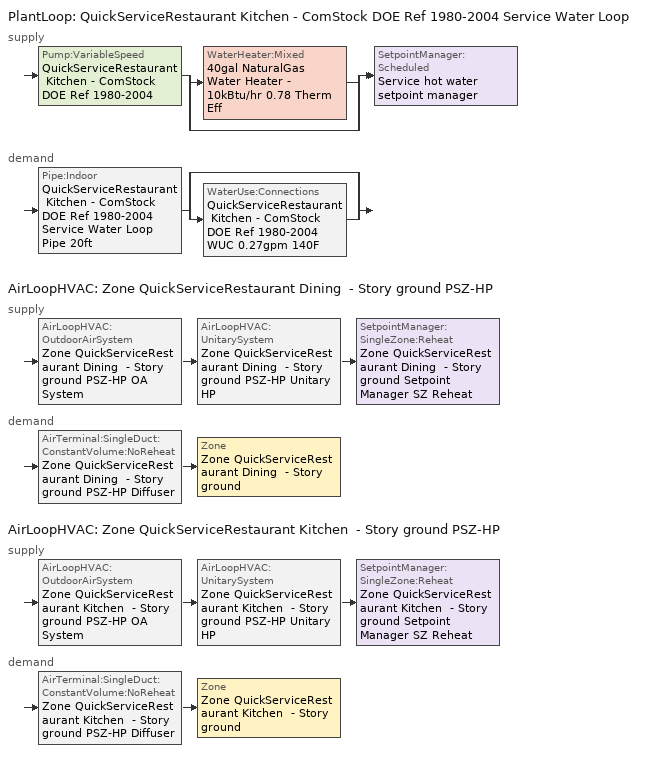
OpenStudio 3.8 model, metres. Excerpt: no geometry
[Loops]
PlantLoop 'QuickServiceRestaurant Kitchen - ComStock DOE Ref 1980-2004 Service Water Loop'
 supply: Pump:VariableSpeed 'QuickServiceRestaurant Kitchen - ComStock DOE Ref 1980-2004 Service Water Loop Water Mains Pressure Driven' > split
  | WaterHeater:Mixed '40gal NaturalGas Water Heater - 10kBtu/hr 0.78 Therm Eff'
  | bypass
  join > SetpointManager:Scheduled 'Service hot water setpoint manager'
 demand: Pipe:Indoor 'QuickServiceRestaurant Kitchen - ComStock DOE Ref 1980-2004 Service Water Loop Pipe 20ft' > split
  | bypass
  | WaterUse:Connections 'QuickServiceRestaurant Kitchen - ComStock DOE Ref 1980-2004 WUC 0.27gpm 140F'
AirLoopHVAC 'Zone QuickServiceRestaurant Dining  - Story ground PSZ-HP'
 supply: AirLoopHVAC:OutdoorAirSystem 'Zone QuickServiceRestaurant Dining  - Story ground PSZ-HP OA System' > AirLoopHVAC:UnitarySystem 'Zone QuickServiceRestaurant Dining  - Story ground PSZ-HP Unitary HP' > SetpointManager:SingleZone:Reheat 'Zone QuickServiceRestaurant Dining  - Story ground Setpoint Manager SZ Reheat'
 demand: AirTerminal:SingleDuct:ConstantVolume:NoReheat 'Zone QuickServiceRestaurant Dining  - Story ground PSZ-HP Diffuser' > Zone 'Zone QuickServiceRestaurant Dining  - Story ground'
AirLoopHVAC 'Zone QuickServiceRestaurant Kitchen  - Story ground PSZ-HP'
 supply: AirLoopHVAC:OutdoorAirSystem 'Zone QuickServiceRestaurant Kitchen  - Story ground PSZ-HP OA System' > AirLoopHVAC:UnitarySystem 'Zone QuickServiceRestaurant Kitchen  - Story ground PSZ-HP Unitary HP' > SetpointManager:SingleZone:Reheat 'Zone QuickServiceRestaurant Kitchen  - Story ground Setpoint Manager SZ Reheat'
 demand: AirTerminal:SingleDuct:ConstantVolume:NoReheat 'Zone QuickServiceRestaurant Kitchen  - Story ground PSZ-HP Diffuser' > Zone 'Zone QuickServiceRestaurant Kitchen  - Story ground'
[SizingPeriod:DesignDay] Barometric Pressure {Pa}=97633; Wind Speed {m/s}=5.4; Wind Direction {deg}=190; Rain Indicator=No; Snow Indicator=No; Day of Month=21; Day Type=SummerDesignDay; Daylight Saving Time Indicator=No; Humidity Condition Type=Wetbulb; Dry-Bulb Temperature Range Modifier Type=DefaultMultipliers; Solar Model Indicator=ASHRAETau
Name | Maximum Dry-Bulb Temperature {C} | Daily Dry-Bulb Temperature Range {deltaC} | Month | Wetbulb or DewPoint at Maximum Dry-Bulb {C} | ASHRAE Clear Sky Optical Depth for Beam Irradiance | ASHRAE Clear Sky Optical Depth for Diffuse Irradiance
Kansas City Intl October .4% Condns DB=>MCWB 1 | 29.7 | 11.1 | 10 | 20.6 | 0.326 | 2.564
Kansas City Intl September .4% Condns DB=>MCWB 1 | 34.6 | 11.3 | 9 | 23.6 | 0.358 | 2.456
[Construction]
Uninsulated copper pipe 0.75in type L: Copper pipe 0.75in type L
[Material]
Copper pipe 0.75in type L: Roughness=Smooth; Thickness {m}=0.001143; Conductivity {W/m-K}=386; Density {kg/m3}=8906.27; Specific Heat {J/kg-K}=385.1856; Thermal Absorptance=0.9; Solar Absorptance=0.7; Visible Absorptance=0.7
[Sizing:Zone] Zone Cooling Design Supply Air Temperature Input Method=SupplyAirTemperature; Zone Cooling Design Supply Air Temperature {C}=12.7778; Zone Cooling Design Supply Air Temperature Difference {deltaC}=11.11; Zone Heating Design Supply Air Temperature Input Method=SupplyAirTemperature; Zone Heating Design Supply Air Temperature {C}=50; Zone Heating Design Supply Air Temperature Difference {deltaC}=11.11; Zone Cooling Design Supply Air Humidity Ratio {kg-H2O/kg-air}=0.0085; Zone Heating Design Supply Air Humidity Ratio {kg-H2O/kg-air}=0.008; Cooling Design Air Flow Method=DesignDay; Heating Design Air Flow Method=DesignDay; Account for Dedicated Outdoor Air System=No; Dedicated Outdoor Air System Control Strategy=NeutralSupplyAir; Dedicated Outdoor Air Low Setpoint Temperature for Design {C}=autosize; Dedicated Outdoor Air High Setpoint Temperature for Design {C}=autosize; Zone Load Sizing Method=Sensible Load Only No Latent Load; Zone Latent Cooling Design Supply Air Humidity Ratio Input Method=HumidityRatioDifference; Zone Cooling Design Supply Air Humidity Ratio Difference {kgWater/kgDryAir}=0.005; Zone Latent Heating Design Supply Air Humidity Ratio Input Method=HumidityRatioDifference; Zone Humidification Design Supply Air Humidity Ratio Difference {kgWater/kgDryAir}=0.005
Zone QuickServiceRestaurant Kitchen  - Story ground; Zone QuickServiceRestaurant Dining  - Story ground
[Zone equipment]
Zone QuickServiceRestaurant Kitchen  - Story ground: Zone QuickServiceRestaurant Kitchen  - Story ground Exhaust Fan, Zone QuickServiceRestaurant Kitchen  - Story ground PSZ-HP Diffuser
Zone QuickServiceRestaurant Dining  - Story ground: Zone QuickServiceRestaurant Kitchen  - Story ground Transfer Air Source, Zone QuickServiceRestaurant Dining  - Story ground PSZ-HP Diffuser
[Fan:ZoneExhaust] Availability Schedule=QuickServiceRestaurant Kitchen Exhaust; Fan Total Efficiency=0.0660786; Pressure Rise {Pa}=124.544; System Availability Manager Coupling Mode=Decoupled
Name | Maximum Flow Rate {m3/s} | Flow Fraction Schedule | Balanced Exhaust Fraction Schedule
Zone QuickServiceRestaurant Kitchen  - Story ground Exhaust Fan | 0.165182 | QuickServiceRestaurant Kitchen Exhaust | RestaurantFastFood Kitchen Exhaust Fan Balanced Exhaust Fraction Schedule_2004
Zone QuickServiceRestaurant Kitchen  - Story ground Transfer Air Source | 0.0876307
[WaterUse:Equipment:Definition]
QuickServiceRestaurant Kitchen - ComStock DOE Ref 1980-2004 0.27gpm 140F: Peak Flow Rate {m3/s}=1.68241e-05; Target Temperature Schedule=Mixed Water At Faucet Temp - 140F; Sensible Fraction Schedule=Fraction Sensible - 0.2; Latent Fraction Schedule=Fraction Latent - 0.05
[WaterUse:Equipment]
QuickServiceRestaurant Kitchen - ComStock DOE Ref 1980-2004 Service Water Use 0.27gpm 140F: Water Use Equipment Definition=QuickServiceRestaurant Kitchen - ComStock DOE Ref 1980-2004 0.27gpm 140F; Flow Rate Fraction Schedule=QuickServiceRestaurant Bldg Swh
[WaterUse:Connections]
QuickServiceRestaurant Kitchen - ComStock DOE Ref 1980-2004 WUC 0.27gpm 140F: Drain Water Heat Exchanger Type=None; Drain Water Heat Exchanger Destination=Plant; Water Use Equipment Name 1=QuickServiceRestaurant Kitchen - ComStock DOE Ref 1980-2004 Service Water Use 0.27gpm 140F
[PlantLoop]
QuickServiceRestaurant Kitchen - ComStock DOE Ref 1980-2004 Service Water Loop: Glycol Concentration=0; Maximum Loop Temperature {C}=60; Minimum Loop Temperature {C}=10; Maximum Loop Flow Rate {m3/s}=1.68241e-05; Plant Loop Volume {m3}=0.00201889; Load Distribution Scheme=Optimal
[Sizing:Plant]
QuickServiceRestaurant Kitchen - ComStock DOE Ref 1980-2004 Service Water Loop: Loop Type=Heating; Design Loop Exit Temperature {C}=60; Loop Design Temperature Difference {deltaC}=5; Sizing Option=NonCoincident; Zone Timesteps in Averaging Window=1; Coincident Sizing Factor Mode=None
[SetpointManager:Scheduled]
Service hot water setpoint manager: Control Variable=Temperature; Schedule=Service Water Loop Temp - 140F; Setpoint Node or NodeList=QuickServiceRestaurant Kitchen - ComStock DOE Ref 1980-2004 Service Water Loop Supply Outlet Node
[Pump:VariableSpeed]
QuickServiceRestaurant Kitchen - ComStock DOE Ref 1980-2004 Service Water Loop Water Mains Pressure Driven: Rated Flow Rate {m3/s}=1.68241e-05; Rated Pump Head {Pa}=0.001; Rated Power Consumption {W}=2.15693e-08; Motor Efficiency=1; Coefficient 1 of the Part Load Performance Curve=0; Coefficient 2 of the Part Load Performance Curve=3.2485; Coefficient 3 of the Part Load Performance Curve=-4.7443; Coefficient 4 of the Part Load Performance Curve=2.5294; Pump Control Type=Intermittent; Skin Loss Radiative Fraction=0.5; Design Power Sizing Method=PowerPerFlowPerPressure; Design Electric Power per Unit Flow Rate {W/(m3/s)}=348701.1; Design Shaft Power per Unit Flow Rate per Unit Head {W-s/m3-Pa}=1.28205; Design Minimum Flow Rate Fraction=0
[WaterHeater:Mixed]
40gal NaturalGas Water Heater - 10kBtu/hr 0.78 Therm Eff: Tank Volume {m3}=0.151416; Setpoint Temperature Schedule=Service Water Loop Temp - 140F; Deadband Temperature Difference {deltaC}=2; Maximum Temperature Limit {C}=60; Heater Control Type=Cycle; Heater Maximum Capacity {W}=2954.16; Heater Fuel Type=NaturalGas; Heater Thermal Efficiency=0.78; Off Cycle Parasitic Fuel Consumption Rate {W}=0; Off Cycle Parasitic Fuel Type=NaturalGas; Off Cycle Parasitic Heat Fraction to Tank=0; On Cycle Parasitic Fuel Consumption Rate {W}=0; On Cycle Parasitic Fuel Type=NaturalGas; On Cycle Parasitic Heat Fraction to Tank=0; Ambient Temperature Indicator=Schedule; Ambient Temperature Schedule=Water Heater Ambient Temp Schedule 71.6F; Off Cycle Loss Coefficient to Ambient Temperature {W/K}=5.99799; On Cycle Loss Coefficient to Ambient Temperature {W/K}=5.99799; Use Side Effectiveness=1; Source Side Effectiveness=1; Use Side Design Flow Rate {m3/s}=autosize; Source Side Design Flow Rate {m3/s}=autosize; Indirect Water Heating Recovery Time {hr}=1.5; Source Side Flow Control Mode=IndirectHeatPrimarySetpoint
[WaterHeater:Sizing]
40gal NaturalGas Water Heater - 10kBtu/hr 0.78 Therm Eff: Design Mode=PeakDraw; Time Storage Can Meet Peak Draw {hr}=0.538503; Time for Tank Recovery {hr}=0; Nominal Tank Volume for Autosizing Plant Connections {m3}=1
[Pipe:Indoor]
QuickServiceRestaurant Kitchen - ComStock DOE Ref 1980-2004 Service Water Loop Pipe 20ft: Construction=Uninsulated copper pipe 0.75in type L; Environment Type=Schedule; Ambient Temperature Schedule=QuickServiceRestaurant Kitchen - ComStock DOE Ref 1980-2004 Service Water Loop Piping Air Temp - 70F; Ambient Air Velocity Schedule=QuickServiceRestaurant Kitchen - ComStock DOE Ref 1980-2004 Service Water Loop Piping Air Velocity - 0.67mph; Pipe Inside Diameter {m}=0.019939; Pipe Length {m}=6.1
[Refrigeration:WalkIn] Availability Schedule=Always On Discrete; Rated Total Heating Power {W}=0; Rated Circulation Fan Power {W}=0; Lighting Schedule=Always On; Defrost Control Type=TimeSchedule; Temperature Termination Defrost Fraction to Ice=0.7; Insulated Floor U-Value {W/m2-K}=0.207
Name | Rated Coil Cooling Capacity {W} | Operating Temperature {C} | Rated Cooling Source Temperature {C} | Rated Cooling Coil Fan Power {W} | Rated Total Lighting Power {W} | Defrost Type | Defrost Schedule | Defrost Drip-Down Schedule | Defrost Power {W} | Insulated Floor Surface Area {m2} | WalkIn Zone Boundary 1
Quick Service Restaurant Cooler | 2256.65 | 2 | -3.88889 | 200 | 100 | OffCycle | Quick Service Restaurant Cooler Defrost | Quick Service Restaurant Cooler Dripdown | 0 | 9.290304 | Refrigeration Walk In Zone Boundary 1
Quick Service Restaurant Freezer | 1670.51 | -23 | -28.3333 | 180 | 80 | Electric | Quick Service Restaurant Freezer Defrost | Quick Service Restaurant Freezer Dripdown | 2000 | 7.43224 | Refrigeration Walk In Zone Boundary 2
[Refrigeration:WalkIn:ZoneBoundary] Zone=Zone QuickServiceRestaurant Dining  - Story ground; Total Insulated Surface Area Facing Zone {m2}=43.4; Insulated Surface U-Value Facing Zone {W/m2-K}=0.235; Area of Stocking Doors Facing Zone {m2}=2; Height of Stocking Doors Facing Zone {m}=2; Stocking Door Opening Schedule Name Facing Zone=door_wi_sched; Stocking Door Opening Protection Type Facing Zone=None
Refrigeration Walk In Zone Boundary 1; Refrigeration Walk In Zone Boundary 2
[Refrigeration:System] Minimum Condensing Temperature {C}=21; Refrigeration System Working Fluid Type=R404a; Suction Temperature Control Type=ConstantSuctionTemperature
Name | Refrigeration Condenser
Medium Temperature | Refrigeration Condenser Air Cooled 1
Low Temperature | Refrigeration Condenser Air Cooled 2
[Refrigeration:Compressor] Rated Return Gas Temperature {C}=18.3; Rated Subcooling {deltaC}=0
Name | Refrigeration Compressor Power Curve | Refrigeration Compressor Capacity Curve
Refrigeration Compressor 1 | MT_compressor_power_smallandold | MT_compressor_capacity_smallandold
Refrigeration Compressor 2 | LT_compressor_power_smallandold | LT_compressor_capacity_smallandold
[Refrigeration:Condenser:AirCooled] Rated Subcooling Temperature Difference {deltaC}=0; Condenser Fan Speed Control Type=VariableSpeed; Minimum Fan Air Flow Ratio=0
Name | Rated Effective Total Heat Rejection Rate Curve | Rated Fan Power {W}
Refrigeration Condenser Air Cooled 1 | Condenser Heat Rejection Function of Temperature | 96.7135
Refrigeration Condenser Air Cooled 2 | Condenser Heat Rejection Function of Temperature 1 | 71.5931
[AirLoopHVAC] Design Return Air Flow Fraction of Supply Air Flow=1
Name | Availability Schedule | Design Supply Air Flow Rate {m3/s}
Zone QuickServiceRestaurant Dining  - Story ground PSZ-HP | Zone QuickServiceRestaurant Dining  - Story ground PSZ-HP Occ Sch | 0.609023
Zone QuickServiceRestaurant Kitchen  - Story ground PSZ-HP | Zone QuickServiceRestaurant Kitchen  - Story ground PSZ-HP Occ Sch | 0.850622
[Sizing:System] Type of Load to Size On=Sensible; Central Heating Maximum System Air Flow Ratio=1; Preheat Design Temperature {C}=7.22222; Preheat Design Humidity Ratio {kg-H2O/kg-Air}=0.008; Precool Design Temperature {C}=12.7778; Precool Design Humidity Ratio {kg-H2O/kg-Air}=0.008; Central Cooling Design Supply Air Temperature {C}=12.7778; Central Heating Design Supply Air Temperature {C}=50; Sizing Option=Coincident; 100% Outdoor Air in Cooling=No; 100% Outdoor Air in Heating=No; Central Cooling Design Supply Air Humidity Ratio {kg-H2O/kg-Air}=0.0085; Central Heating Design Supply Air Humidity Ratio {kg-H2O/kg-Air}=0.008; Cooling Design Air Flow Method=DesignDay; Heating Design Air Flow Method=DesignDay; System Outdoor Air Method=ZoneSum; Zone Maximum Outdoor Air Fraction=1; Cooling Supply Air Flow Rate Per Floor Area {m3/s-m2}=0.00996765; Cooling Fraction of Autosized Cooling Supply Air Flow Rate=1; Cooling Supply Air Flow Rate Per Unit Cooling Capacity {m3/s-W}=3.94755e-05; Heating Supply Air Flow Rate Per Floor Area {m3/s-m2}=0.00996765; Heating Fraction of Autosized Heating Supply Air Flow Rate=1; Heating Fraction of Autosized Cooling Supply Air Flow Rate=1; Heating Supply Air Flow Rate Per Unit Heating Capacity {m3/s-W}=3.15882e-05; Cooling Design Capacity Method=CoolingDesignCapacity; Cooling Design Capacity Per Floor Area {W/m2}=234.7; Fraction of Autosized Cooling Design Capacity=1; Heating Design Capacity Method=HeatingDesignCapacity; Heating Design Capacity Per Floor Area {W/m2}=157; Fraction of Autosized Heating Design Capacity=1; Central Cooling Capacity Control Method=OnOff; Occupant Diversity=1
Name | Design Outdoor Air Flow Rate {m3/s} | Cooling Design Capacity {W} | Heating Design Capacity {W}
Zone QuickServiceRestaurant Dining  - Story ground PSZ-HP | 0.609023 | 11572.23 | 25694.4
Zone QuickServiceRestaurant Kitchen  - Story ground PSZ-HP | 0.850622 | 11379.92 | 10076.69
[SetpointManager:SingleZone:Reheat] Minimum Supply Air Temperature {C}=12.7778; Maximum Supply Air Temperature {C}=50
Name | Control Zone | Setpoint Node or NodeList
Zone QuickServiceRestaurant Dining  - Story ground Setpoint Manager SZ Reheat | Zone QuickServiceRestaurant Dining  - Story ground | Zone QuickServiceRestaurant Dining  - Story ground PSZ-HP Supply Outlet Node
Zone QuickServiceRestaurant Kitchen  - Story ground Setpoint Manager SZ Reheat | Zone QuickServiceRestaurant Kitchen  - Story ground | Zone QuickServiceRestaurant Kitchen  - Story ground PSZ-HP Supply Outlet Node
[Coil:Heating:DX:SingleSpeed] Availability Schedule=Always On Discrete; Rated COP {W/W}=3.419064; Rated Supply Fan Power Per Volume Flow Rate 2017 {W/(m3/s)}=773.3; Rated Supply Fan Power Per Volume Flow Rate 2023 {W/(m3/s)}=934.4; Total Heating Capacity Function of Temperature Curve=DXHEAT-NECB2011-REF-CAPFT; Total Heating Capacity Function of Flow Fraction Curve=DXHEAT-NECB2011-REF-CAPFFLOW; Energy Input Ratio Function of Temperature Curve=DXHEAT-NECB2011-REF-EIRFT; Energy Input Ratio Function of Flow Fraction Curve=DXHEAT-NECB2011-REF-EIRFFLOW; Part Load Fraction Correlation Curve=DXHEAT-NECB2011-REF-PLFFPLR; Minimum Outdoor Dry-Bulb Temperature for Compressor Operation {C}=-12.2; Maximum Outdoor Dry-Bulb Temperature for Defrost Operation {C}=1.67; Crankcase Heater Capacity {W}=50; Maximum Outdoor Dry-Bulb Temperature for Crankcase Heater Operation {C}=4.4; Defrost Strategy=ReverseCycle; Defrost Control=OnDemand; Defrost Time Period Fraction=0.166667; Resistive Defrost Heater Capacity {W}=2000
Name | Rated Total Heating Capacity {W} | Rated Air Flow Rate {m3/s} | Defrost Energy Input Ratio Function of Temperature Curve
Zone QuickServiceRestaurant Dining  - Story ground HP Htg Coil 42 Clg kBtu/hr 6.6HSPF | 15123.5 | 0.609023 | Zone QuickServiceRestaurant Dining  - Story ground HP Htg Coil Defrost EIR Func of Temp Curve 1
Zone QuickServiceRestaurant Kitchen  - Story ground HP Htg Coil 51 Clg kBtu/hr 6.6HSPF | 21123 | 0.850622 | Zone QuickServiceRestaurant Kitchen  - Story ground HP Htg Coil Defrost EIR Func of Temp Curve 1
[Coil:Heating:Electric] Availability Schedule=Always On Discrete; Efficiency=1
Name | Nominal Capacity {W}
Zone QuickServiceRestaurant Dining  - Story ground PSZ-HP Electric Backup Htg Coil | 15123.5
Zone QuickServiceRestaurant Kitchen  - Story ground PSZ-HP Electric Backup Htg Coil | 21123
[Coil:Cooling:DX:SingleSpeed] Availability Schedule=Always On Discrete; Rated Sensible Heat Ratio=0.701083; Rated COP {W/W}=2.967036; Rated Evaporator Fan Power Per Volume Flow Rate 2017 {W/(m3/s)}=773.3; Rated Evaporator Fan Power Per Volume Flow Rate 2023 {W/(m3/s)}=934.4; Total Cooling Capacity Function of Temperature Curve=DOE Ref DX Clg Coil Cool-Cap-fT; Total Cooling Capacity Function of Flow Fraction Curve=DOE Ref DX Clg Coil Cool-CAP-fFlow; Energy Input Ratio Function of Temperature Curve=DOE Ref DX Clg Coil Cool-EIR-fT; Energy Input Ratio Function of Flow Fraction Curve=DOE Ref DX Clg Coil Cool-EIR-fFlow; Part Load Fraction Correlation Curve=DOE Ref DX Clg Coil Cool-PLF-fPLR; Minimum Outdoor Dry-Bulb Temperature for Compressor Operation {C}=-25; Nominal Time for Condensate Removal to Begin {s}=0; Ratio of Initial Moisture Evaporation Rate and Steady State Latent Capacity=0; Maximum Cycling Rate {cycles/hr}=0; Latent Capacity Time Constant {s}=0; Condenser Type=AirCooled; Evaporative Condenser Effectiveness=0.9; Evaporative Condenser Air Flow Rate {m3/s}=autosize; Evaporative Condenser Pump Rated Power Consumption {W}=autosize; Crankcase Heater Capacity {W}=0; Maximum Outdoor Dry-Bulb Temperature for Crankcase Heater Operation {C}=10; Basin Heater Capacity {W/K}=0; Basin Heater Setpoint Temperature {C}=2
Name | Rated Total Cooling Capacity {W} | Rated Air Flow Rate {m3/s}
Zone QuickServiceRestaurant Dining  - Story ground PSZ-HP 1spd DX HP Clg Coil 42kBtu/hr 9.7SEER | 15123.5 | 0.609023
Zone QuickServiceRestaurant Kitchen  - Story ground PSZ-HP 1spd DX HP Clg Coil 51kBtu/hr 9.7SEER | 21123 | 0.850622
[Fan:OnOff] Availability Schedule=Always On Discrete; Fan Total Efficiency=0.53625; Pressure Rise {Pa}=622.722; Motor Efficiency=0.825; Motor In Airstream Fraction=1
Name | Maximum Flow Rate {m3/s} | Fan Power Ratio Function of Speed Ratio Curve | Fan Efficiency Ratio Function of Speed Ratio Curve
Zone QuickServiceRestaurant Dining  - Story ground PSZ-HP Fan | 0.609023 | Fan On Off Power Curve | Fan On Off Efficiency Curve
Zone QuickServiceRestaurant Kitchen  - Story ground PSZ-HP Fan | 0.850622 | Fan On Off Power Curve 1 | Fan On Off Efficiency Curve 1
[AirLoopHVAC:UnitarySystem] Control Type=Load; Dehumidification Control Type=None; Availability Schedule=Always On Discrete; Fan Placement=DrawThrough; DX Heating Coil Sizing Ratio=1; Use DOAS DX Cooling Coil=No; DOAS DX Cooling Coil Leaving Minimum Air Temperature {C}=2; Latent Load Control=SensibleOnlyLoadControl; Supply Air Flow Rate Method During Cooling Operation=SupplyAirFlowRate; Supply Air Flow Rate Method During Heating Operation=SupplyAirFlowRate; Supply Air Flow Rate Method When No Cooling or Heating is Required=None; No Load Supply Air Flow Rate Control Set To Low Speed=Yes; Maximum Supply Air Temperature {C}=50; Maximum Outdoor Dry-Bulb Temperature for Supplemental Heater Operation {C}=4.44444; Ancilliary On-Cycle Electric Power {W}=0; Ancilliary Off-Cycle Electric Power {W}=0
Name | Controlling Zone or Thermostat Location | Supply Fan | Supply Air Fan Operating Mode Schedule | Heating Coil | Cooling Coil | Supplemental Heating Coil | Supply Air Flow Rate During Cooling Operation {m3/s} | Supply Air Flow Rate During Heating Operation {m3/s}
Zone QuickServiceRestaurant Dining  - Story ground PSZ-HP Unitary HP | Zone QuickServiceRestaurant Dining  - Story ground | Zone QuickServiceRestaurant Dining  - Story ground PSZ-HP Fan | Zone QuickServiceRestaurant Dining  - Story ground PSZ-HP_night_fancycle_schedule | Zone QuickServiceRestaurant Dining  - Story ground HP Htg Coil 42 Clg kBtu/hr 6.6HSPF | Zone QuickServiceRestaurant Dining  - Story ground PSZ-HP 1spd DX HP Clg Coil 42kBtu/hr 9.7SEER | Zone QuickServiceRestaurant Dining  - Story ground PSZ-HP Electric Backup Htg Coil | 0.609023 | 0.609023
Zone QuickServiceRestaurant Kitchen  - Story ground PSZ-HP Unitary HP | Zone QuickServiceRestaurant Kitchen  - Story ground | Zone QuickServiceRestaurant Kitchen  - Story ground PSZ-HP Fan | Zone QuickServiceRestaurant Kitchen  - Story ground PSZ-HP_night_fancycle_schedule | Zone QuickServiceRestaurant Kitchen  - Story ground HP Htg Coil 51 Clg kBtu/hr 6.6HSPF | Zone QuickServiceRestaurant Kitchen  - Story ground PSZ-HP 1spd DX HP Clg Coil 51kBtu/hr 9.7SEER | Zone QuickServiceRestaurant Kitchen  - Story ground PSZ-HP Electric Backup Htg Coil | 0.850622 | 0.850622
[Controller:OutdoorAir] Economizer Control Type=NoEconomizer; Economizer Control Action Type=ModulateFlow; Economizer Maximum Limit Dry-Bulb Temperature {C}=28; Economizer Maximum Limit Enthalpy {J/kg}=64000; Lockout Type=LockoutWithCompressor; Minimum Limit Type=FixedMinimum; High Humidity Control=No; Heat Recovery Bypass Control Type=BypassWhenWithinEconomizerLimits; Economizer Operation Staging=InterlockedWithMechanicalCooling
Name | Minimum Outdoor Air Flow Rate {m3/s} | Maximum Outdoor Air Flow Rate {m3/s} | Minimum Outdoor Air Schedule | Controller Mechanical Ventilation
Zone QuickServiceRestaurant Dining  - Story ground PSZ-HP OA System Controller | 0.330363 | 0.609023 | Zone QuickServiceRestaurant Dining  - Story ground PSZ-HP_night_ventcycle_schedule | Controller Mechanical Ventilation 1
Zone QuickServiceRestaurant Kitchen  - Story ground PSZ-HP OA System Controller | 0.110908 | 0.850622 | Zone QuickServiceRestaurant Kitchen  - Story ground PSZ-HP_night_ventcycle_schedule | Controller Mechanical Ventilation 2
[Controller:MechanicalVentilation] Availability Schedule=Always On Discrete
Controller Mechanical Ventilation 1; Controller Mechanical Ventilation 2
[AirLoopHVAC:OutdoorAirSystem]
Name | Controller
Zone QuickServiceRestaurant Dining  - Story ground PSZ-HP OA System | Zone QuickServiceRestaurant Dining  - Story ground PSZ-HP OA System Controller
Zone QuickServiceRestaurant Kitchen  - Story ground PSZ-HP OA System | Zone QuickServiceRestaurant Kitchen  - Story ground PSZ-HP OA System Controller
[AvailabilityManager:NightCycle] Applicability Schedule=Always On Discrete; Control Type=CycleOnAny; Thermostat Tolerance {deltaC}=1.9999; Cycling Run Time Control Type=Thermostat; Cycling Run Time {s}=1800
Availability Manager Night Cycle 1; Availability Manager Night Cycle 2
[AirTerminal:SingleDuct:ConstantVolume:NoReheat] Availability Schedule=Always On Discrete
Name | Maximum Air Flow Rate {m3/s}
Zone QuickServiceRestaurant Dining  - Story ground PSZ-HP Diffuser | 0.609023
Zone QuickServiceRestaurant Kitchen  - Story ground PSZ-HP Diffuser | 0.850622
[Schedule:Ruleset]
Name | Default Day Schedule | Summer Design Day Schedule | Winter Design Day Schedule
QuickServiceRestaurant Kitchen Exhaust | QuickServiceRestaurant Kitchen Exhaust Default | QuickServiceRestaurant Kitchen Exhaust Summer Design Day | QuickServiceRestaurant Kitchen Exhaust Winter Design Day
RestaurantFastFood Kitchen Exhaust Fan Balanced Exhaust Fraction Schedule_2004 | RestaurantFastFood Kitchen Exhaust Fan Balanced Exhaust Fraction Schedule_2004 Default | RestaurantFastFood Kitchen Exhaust Fan Balanced Exhaust Fraction Schedule_2004 Summer Design Day | RestaurantFastFood Kitchen Exhaust Fan Balanced Exhaust Fraction Schedule_2004 Winter Design Day
QuickServiceRestaurant Bldg Swh | QuickServiceRestaurant Bldg Swh Default | QuickServiceRestaurant Bldg Swh Summer Design Day | QuickServiceRestaurant Bldg Swh Winter Design Day
Fraction Sensible - 0.2 | Fraction Sensible - 0.2 Default
Fraction Latent - 0.05 | Fraction Latent - 0.05 Default
Mixed Water At Faucet Temp - 140F | Mixed Water At Faucet Temp - 140F Default
Service Water Loop Temp - 140F | Service Water Loop Temp - 140F Default
Water Heater Ambient Temp Schedule 71.6F | Water Heater Ambient Temp Schedule 71.6F Default
QuickServiceRestaurant Kitchen - ComStock DOE Ref 1980-2004 Service Water Loop Piping Air Temp - 70F | QuickServiceRestaurant Kitchen - ComStock DOE Ref 1980-2004 Service Water Loop Piping Air Temp - 70F Default
QuickServiceRestaurant Kitchen - ComStock DOE Ref 1980-2004 Service Water Loop Piping Air Velocity - 0.67mph | QuickServiceRestaurant Kitchen - ComStock DOE Ref 1980-2004 Service Water Loop Piping Air Velocity - 0.67mph Default
Always On | Always On Default
door_wi_sched | door_wi_sched Default
Quick Service Restaurant Cooler Defrost | Quick Service Restaurant Cooler Defrost Default
Quick Service Restaurant Cooler Dripdown | Quick Service Restaurant Cooler Dripdown Default
Quick Service Restaurant Freezer Defrost | Quick Service Restaurant Freezer Defrost Default
Quick Service Restaurant Freezer Dripdown | Quick Service Restaurant Freezer Dripdown Default
Zone QuickServiceRestaurant Dining  - Story ground PSZ-HP Occ Sch | Zone QuickServiceRestaurant Dining  - Story ground PSZ-HP Occ Sch Default | Zone QuickServiceRestaurant Dining  - Story ground PSZ-HP Occ Sch Summer Design Day | Zone QuickServiceRestaurant Dining  - Story ground PSZ-HP Occ Sch Winter Design Day
Zone QuickServiceRestaurant Kitchen  - Story ground PSZ-HP Occ Sch | Zone QuickServiceRestaurant Kitchen  - Story ground PSZ-HP Occ Sch Default | Zone QuickServiceRestaurant Kitchen  - Story ground PSZ-HP Occ Sch Summer Design Day | Zone QuickServiceRestaurant Kitchen  - Story ground PSZ-HP Occ Sch Winter Design Day
Zone QuickServiceRestaurant Dining  - Story ground PSZ-HP_night_fancycle_schedule | Zone QuickServiceRestaurant Dining  - Story ground PSZ-HP Occ Sch Default 1 | Zone QuickServiceRestaurant Dining  - Story ground PSZ-HP Occ Sch Summer Design Day 1 | Zone QuickServiceRestaurant Dining  - Story ground PSZ-HP Occ Sch Winter Design Day 1
Zone QuickServiceRestaurant Kitchen  - Story ground PSZ-HP_night_fancycle_schedule | Zone QuickServiceRestaurant Kitchen  - Story ground PSZ-HP Occ Sch Default 1 | Zone QuickServiceRestaurant Kitchen  - Story ground PSZ-HP Occ Sch Summer Design Day 1 | Zone QuickServiceRestaurant Kitchen  - Story ground PSZ-HP Occ Sch Winter Design Day 1
[Schedule:Day]
QuickServiceRestaurant Kitchen Exhaust Default; QuickServiceRestaurant Kitchen Exhaust Winter Design Day; QuickServiceRestaurant Kitchen Exhaust Summer Design Day; QuickServiceRestaurant Kitchen Exhaust Default 1; QuickServiceRestaurant Kitchen Exhaust Default 2: No, 1, 0, 1, 5, 0, 0, 24, 0, 1
RestaurantFastFood Kitchen Exhaust Fan Balanced Exhaust Fraction Schedule_2004 Default; RestaurantFastFood Kitchen Exhaust Fan Balanced Exhaust Fraction Schedule_2004 Winter Design Day; RestaurantFastFood Kitchen Exhaust Fan Balanced Exhaust Fraction Schedule_2004 Summer Design Day; RestaurantFastFood Kitchen Exhaust Fan Balanced Exhaust Fraction Schedule_2004 Default 1; RestaurantFastFood Kitchen Exhaust Fan Balanced Exhaust Fraction Schedule_2004 Default 2: No, 1, 0, 0.530511, 5, 0, 0, 24, 0, 0.530511
QuickServiceRestaurant Bldg Swh Default: No, 0, 15, 0.2125, 0, 30, 0.2, 0, 45, 0.15, 1, 0, 0.1, 1, 15, 0.05, 1, 30, 0, 5, 30, 0, 5, 45, 0.0375, 6, 0, 0.075, 6, 15, 0.1125, 6, 30, 0.15, 6, 45, 0.2625, 7, 0, 0.375, 7, 15, 0.4875, 7, 30, 0.6, 7, 45, 0.5875, 8, 0, 0.575, 8, 15, 0.5625, 8, 30, 0.55, 8, 45, 0.525, 9, 0, 0.5, 9, 15, 0.475, 9, 30, 0.45, 9, 45, 0.4375, 10, 0, 0.425, 10, 15, 0.4125, 10, 30, 0.4, 10, 45, 0.4125, 11, 0, 0.425, 11, 15, 0.4375, 11, 30, 0.45, 11, 45, 0.4375, 12, 0, 0.425, 12, 15, 0.4125, 12, 30, 0.4, 12, 45, 0.3875, 13, 0, 0.375, 13, 15, 0.3625, 13, 30, 0.35, 13, 45, 0.3375, 14, 0, 0.325, 14, 15, 0.3125, 14, 30, 0.3, 16, 30, 0.3, 16, 45, 0.325, 17, 0, 0.35, 17, 15, 0.375, 17, 30, 0.4, 17, 45, 0.4375, 18, 0, 0.475, 18, 15, 0.5125, 18, 30, 0.55, 18, 45, 0.5625, 19, 0, 0.575, 19, 15, 0.5875, 19, 30, 0.6, 19, 45, 0.575, 20, 0, 0.55, 20, 15, 0.525, 20, 30, 0.5, 20, 45, 0.5125, 21, 0, 0.525, 21, 15, 0.5375, 21, 30, 0.55, 21, 45, 0.525, 22, 0, 0.5, 22, 15, 0.475, 22, 30, 0.45, 22, 45, 0.4, 23, 0, 0.35, 23, 15, 0.3, 23, 30, 0.25, 23, 45, 0.2375, 24, 0, 0.225
QuickServiceRestaurant Bldg Swh Summer Design Day: No, 1, 0, 0.2, 6, 0, 0, 7, 0, 0.15, 8, 0, 0.6, 9, 0, 0.55, 10, 0, 0.45, 11, 0, 0.4, 12, 0, 0.45, 13, 0, 0.4, 14, 0, 0.35, 17, 0, 0.3, 18, 0, 0.4, 19, 0, 0.55, 20, 0, 0.6, 21, 0, 0.5, 22, 0, 0.55, 23, 0, 0.45, 24, 0, 0.25
QuickServiceRestaurant Bldg Swh Sun Day: No, 0, 15, 0.2375, 0, 30, 0.25, 0, 45, 0.1875, 1, 0, 0.125, 1, 15, 0.0625, 1, 30, 0, 4, 0, 0, 4, 15, 0.009375, 4, 30, 0.01875, 4, 45, 0.028125, 5, 0, 0.0375, 5, 15, 0.046875, 5, 30, 0.05625, 5, 45, 0.065625, 6, 0, 0.075, 6, 15, 0.084375, 6, 30, 0.09375, 6, 45, 0.103125, 7, 0, 0.1125, 7, 15, 0.121875, 7, 30, 0.13125, 7, 45, 0.140625, 8, 0, 0.15, 9, 0, 0.15, 9, 15, 0.19375, 9, 30, 0.2375, 9, 45, 0.28125, 10, 0, 0.325, 10, 15, 0.36875, 10, 30, 0.4125, 10, 45, 0.45625, 11, 0, 0.5, 11, 15, 0.4875, 11, 30, 0.475, 11, 45, 0.4625, 12, 0, 0.45, 12, 15, 0.4375, 12, 30, 0.425, 12, 45, 0.4125, 13, 0, 0.4, 13, 15, 0.3875, 13, 30, 0.375, 13, 45, 0.3625, 14, 0, 0.35, 14, 15, 0.3375, 14, 30, 0.325, 14, 45, 0.3125, 15, 0, 0.3, 16, 30, 0.3, 16, 45, 0.325, 17, 0, 0.35, 17, 15, 0.375, 17, 30, 0.4, 17, 45, 0.425, 18, 0, 0.45, 18, 15, 0.475, 18, 30, 0.5, 19, 30, 0.5, 19, 45, 0.475, 20, 0, 0.45, 20, 15, 0.425, 20, 30, 0.4, 20, 45, 0.425, 21, 0, 0.45, 21, 15, 0.475, 21, 30, 0.5, 21, 45, 0.475, 22, 0, 0.45, 22, 15, 0.425, 22, 30, 0.4, 22, 45, 0.35, 23, 0, 0.3, 23, 15, 0.25, 23, 30, 0.2, 23, 45, 0.2125, 24, 0, 0.225
QuickServiceRestaurant Bldg Swh Winter Design Day: No, 1, 0, 0.2, 6, 0, 0, 9, 0, 0.15, 10, 0, 0.5, 11, 0, 0.45, 13, 0, 0.5, 14, 0, 0.45, 16, 0, 0.4, 17, 0, 0.35, 18, 0, 0.4, 20, 0, 0.55, 21, 0, 0.5, 22, 0, 0.55, 23, 0, 0.4, 24, 0, 0.3
QuickServiceRestaurant Bldg Swh WntrDsn|Sat Day: No, 0, 15, 0.225, 0, 30, 0.2, 0, 45, 0.15, 1, 0, 0.1, 1, 15, 0.05, 1, 30, 0, 4, 30, 0, 4, 45, 0.0125, 5, 0, 0.025, 5, 15, 0.0375, 5, 30, 0.05, 5, 45, 0.0625, 6, 0, 0.075, 6, 15, 0.0875, 6, 30, 0.1, 6, 45, 0.1125, 7, 0, 0.125, 7, 15, 0.1375, 7, 30, 0.15, 8, 30, 0.15, 8, 45, 0.2375, 9, 0, 0.325, 9, 15, 0.4125, 9, 30, 0.5, 9, 45, 0.4875, 10, 0, 0.475, 10, 15, 0.4625, 10, 30, 0.45, 10, 45, 0.4625, 11, 0, 0.475, 11, 15, 0.4875, 11, 30, 0.5, 12, 30, 0.5, 12, 45, 0.4875, 13, 0, 0.475, 13, 15, 0.4625, 13, 30, 0.45, 13, 45, 0.4375, 14, 0, 0.425, 14, 15, 0.4125, 14, 30, 0.4, 15, 30, 0.4, 15, 45, 0.3875, 16, 0, 0.375, 16, 15, 0.3625, 16, 30, 0.35, 16, 45, 0.3625, 17, 0, 0.375, 17, 15, 0.3875, 17, 30, 0.4, 17, 45, 0.4375, 18, 0, 0.475, 18, 15, 0.5125, 18, 30, 0.55, 19, 30, 0.55, 19, 45, 0.5375, 20, 0, 0.525, 20, 15, 0.5125, 20, 30, 0.5, 20, 45, 0.5125, 21, 0, 0.525, 21, 15, 0.5375, 21, 30, 0.55, 21, 45, 0.5125, 22, 0, 0.475, 22, 15, 0.4375, 22, 30, 0.4, 22, 45, 0.375, 23, 0, 0.35, 23, 15, 0.325, 23, 30, 0.3, 23, 45, 0.275, 24, 0, 0.25
Fraction Sensible - 0.2 Default: 24, 0, 0.2
Fraction Latent - 0.05 Default: 24, 0, 0.05
Mixed Water At Faucet Temp - 140F Default; Service Water Loop Temp - 140F Default: 24, 0, 60
Water Heater Ambient Temp Schedule 71.6F Default: 24, 0, 22
QuickServiceRestaurant Kitchen - ComStock DOE Ref 1980-2004 Service Water Loop Piping Air Temp - 70F Default: 24, 0, 21.1
QuickServiceRestaurant Kitchen - ComStock DOE Ref 1980-2004 Service Water Loop Piping Air Velocity - 0.67mph Default: 24, 0, 0.3
Always On Default: No, 24, 0, 1
door_wi_sched Default: No, 6, 0, 0, 22, 0, 0.0625, 24, 0, 0
Quick Service Restaurant Cooler Defrost Default; Quick Service Restaurant Cooler Dripdown Default: 0, 59, 1, 24, 0, 0
Quick Service Restaurant Freezer Defrost Default; Quick Service Restaurant Freezer Dripdown Default: 0, 45, 1, 24, 0, 0
Zone QuickServiceRestaurant Dining  - Story ground PSZ-HP Occ Sch Default; Zone QuickServiceRestaurant Kitchen  - Story ground PSZ-HP Occ Sch Default; Zone QuickServiceRestaurant Dining  - Story ground PSZ-HP Occ Sch Default 1; Zone QuickServiceRestaurant Kitchen  - Story ground PSZ-HP Occ Sch Default 1: 6, 0, 0, 21, 0, 1, 24, 0, 0
Zone QuickServiceRestaurant Dining  - Story ground PSZ-HP Occ Sch Winter Design Day; Zone QuickServiceRestaurant Dining  - Story ground PSZ-HP Occ Sch Summer Design Day; Zone QuickServiceRestaurant Kitchen  - Story ground PSZ-HP Occ Sch Winter Design Day; Zone QuickServiceRestaurant Kitchen  - Story ground PSZ-HP Occ Sch Summer Design Day; Zone QuickServiceRestaurant Dining  - Story ground PSZ-HP Occ Sch Summer Design Day 1; Zone QuickServiceRestaurant Dining  - Story ground PSZ-HP Occ Sch Winter Design Day 1; Zone QuickServiceRestaurant Kitchen  - Story ground PSZ-HP Occ Sch Summer Design Day 1; Zone QuickServiceRestaurant Kitchen  - Story ground PSZ-HP Occ Sch Winter Design Day 1: 24, 0, 1
Schedule Day 31; Schedule Day 32; Schedule Day 33; Schedule Day 34; Schedule Day 35; Schedule Day 36; Schedule Day 37; Schedule Day 38: 9, 0, 0, 20, 0, 1, 24, 0, 0
[Schedule:Rule]
Name | Schedule Ruleset | Rule Order | Day Schedule | Apply Sunday | Date Specification Type | Start Month | Start Day | End Month | End Day | Apply Saturday
Schedule Rule 10 | QuickServiceRestaurant Bldg Swh | 1 | QuickServiceRestaurant Bldg Swh Sun Day | Yes | DateRange | 1 | 1 | 12 | 31
Schedule Rule 11 | QuickServiceRestaurant Bldg Swh | 0 | QuickServiceRestaurant Bldg Swh WntrDsn|Sat Day |  | DateRange | 1 | 1 | 12 | 31 | Yes
Schedule Rule 27 | QuickServiceRestaurant Kitchen Exhaust | 1 | QuickServiceRestaurant Kitchen Exhaust Default 1 |  | DateRange | 1 | 6 | 12 | 29 | Yes
Schedule Rule 28 | QuickServiceRestaurant Kitchen Exhaust | 0 | QuickServiceRestaurant Kitchen Exhaust Default 2 | Yes | DateRange | 1 | 7 | 12 | 30
Schedule Rule 29 | RestaurantFastFood Kitchen Exhaust Fan Balanced Exhaust Fraction Schedule_2004 | 1 | RestaurantFastFood Kitchen Exhaust Fan Balanced Exhaust Fraction Schedule_2004 Default 1 |  |  |  |  |  |  | Yes
Schedule Rule 9 | RestaurantFastFood Kitchen Exhaust Fan Balanced Exhaust Fraction Schedule_2004 | 0 | RestaurantFastFood Kitchen Exhaust Fan Balanced Exhaust Fraction Schedule_2004 Default 2 | Yes | DateRange | 1 | 7 | 12 | 30
Schedule Rule 30 | Zone QuickServiceRestaurant Dining  - Story ground PSZ-HP Occ Sch | 1 | Schedule Day 31 |  | DateRange | 1 | 6 | 12 | 29 | Yes
Schedule Rule 31 | Zone QuickServiceRestaurant Dining  - Story ground PSZ-HP Occ Sch | 0 | Schedule Day 32 | Yes | DateRange | 1 | 7 | 12 | 30
Schedule Rule 32 | Zone QuickServiceRestaurant Kitchen  - Story ground PSZ-HP Occ Sch | 1 | Schedule Day 33 |  | DateRange | 1 | 6 | 12 | 29 | Yes
Schedule Rule 33 | Zone QuickServiceRestaurant Kitchen  - Story ground PSZ-HP Occ Sch | 0 | Schedule Day 34 | Yes | DateRange | 1 | 7 | 12 | 30
Schedule Rule 39 | Zone QuickServiceRestaurant Dining  - Story ground PSZ-HP_night_fancycle_schedule | 0 | Schedule Day 35 | Yes | DateRange | 1 | 7 | 12 | 30
Schedule Rule 40 | Zone QuickServiceRestaurant Dining  - Story ground PSZ-HP_night_fancycle_schedule | 1 | Schedule Day 36 |  | DateRange | 1 | 6 | 12 | 29 | Yes
Schedule Rule 41 | Zone QuickServiceRestaurant Kitchen  - Story ground PSZ-HP_night_fancycle_schedule | 0 | Schedule Day 37 | Yes | DateRange | 1 | 7 | 12 | 30
Schedule Rule 42 | Zone QuickServiceRestaurant Kitchen  - Story ground PSZ-HP_night_fancycle_schedule | 1 | Schedule Day 38 |  | DateRange | 1 | 6 | 12 | 29 | Yes
[Schedule:Constant] Value=1
Always On Discrete; Zone QuickServiceRestaurant Dining  - Story ground PSZ-HP_night_ventcycle_schedule; Zone QuickServiceRestaurant Kitchen  - Story ground PSZ-HP_night_ventcycle_schedule
[Curve:Bicubic] Minimum Value of y=10; Maximum Value of y=48.9
Name | Coefficient1 Constant | Coefficient2 x | Coefficient3 x**2 | Coefficient4 y | Coefficient5 y**2 | Coefficient6 x*y | Coefficient7 x**3 | Coefficient8 y**3 | Coefficient9 x**2*y | Coefficient10 x*y**2 | Minimum Value of x | Maximum Value of x
MT_compressor_power_smallandold | 483.6 | -53.2 | -1.384 | 56.19 | 0.003688 | 1.439 | -0.008268 | -0.00281 | 0.007222 | 0.006025 | -17.8 | 4.4
MT_compressor_capacity_smallandold | 15000 | 541.8 | 7.285 | -118 | -0.3645 | -3.05 | 0.0344 | 0.00225 | -0.03927 | -0.007307 | -17.8 | 4.4
LT_compressor_power_smallandold | 4018 | 95 | 1.507 | 5.705 | 1.247 | -1.381 | 0.01277 | -0.007518 | -0.02424 | 0.02917 | -40 | -17.8
LT_compressor_capacity_smallandold | 23500 | 816.7 | 10.7 | -28.24 | 0.1131 | -0.4553 | 0.05604 | -0.00412 | -0.006728 | 0.006782 | -40 | -17.8
[Curve:Linear] Coefficient1 Constant=0; Coefficient2 x=22000; Minimum Value of x=-50; Maximum Value of x=50
Condenser Heat Rejection Function of Temperature; Condenser Heat Rejection Function of Temperature 1
[Curve:Biquadratic]
Name | Coefficient1 Constant | Coefficient2 x | Coefficient3 x**2 | Coefficient4 y | Coefficient5 y**2 | Coefficient6 x*y | Minimum Value of x | Maximum Value of x | Minimum Value of y | Maximum Value of y
Zone QuickServiceRestaurant Dining  - Story ground HP Htg Coil Defrost EIR Func of Temp Curve 1; Zone QuickServiceRestaurant Kitchen  - Story ground HP Htg Coil Defrost EIR Func of Temp Curve 1 | 0.297145 | 0.0430933 | -0.000748766 | 0.00597727 | 0.000482112 | -0.000956448 | 12.77778 | 23.88889 | 21.11111 | 46.11111
DOE Ref DX Clg Coil Cool-Cap-fT | 0.971212 | -0.0152755 | 0.00144345 | -0.00039321 | -6.8364e-06 | -0.000290596 | -100 | 100 | -100 | 100
DOE Ref DX Clg Coil Cool-EIR-fT | 0.286871 | 0.0239022 | -0.000810648 | 0.0134585 | 0.000338936 | -0.000487004 | -100 | 100 | -100 | 100
[Curve:Exponent] Coefficient1 Constant=1; Coefficient2 Constant=0; Coefficient3 Constant=0; Minimum Value of x=0; Maximum Value of x=1
Fan On Off Power Curve; Fan On Off Power Curve 1
[Curve:Cubic]
Name | Coefficient1 Constant | Coefficient2 x | Coefficient3 x**2 | Coefficient4 x**3 | Minimum Value of x | Maximum Value of x
Fan On Off Efficiency Curve; Fan On Off Efficiency Curve 1 | 1 | 0 | 0 | 0 | 0 | 1
DXHEAT-NECB2011-REF-CAPFT | 0.729 | 0.0319 | 0.000136 | -8.75e-06 | -20 | 20
DXHEAT-NECB2011-REF-CAPFFLOW | 0.84 | 0.16 | 0 | 0 | 0.5 | 1.5
DXHEAT-NECB2011-REF-EIRFT | 1.2183 | -0.03612 | 0.00142 | -2.68e-05 | -20 | 20
DXHEAT-NECB2011-REF-PLFFPLR | 0.3696 | 2.3362 | -2.9577 | 1.2596 | 0.7 | 1
DOE Ref DX Clg Coil Cool-CAP-fFlow; DOE Ref DX Clg Coil Cool-EIR-fFlow | 1 | 0 | 0 | 0 | -100 | 100
[Curve:Quadratic] Minimum Value of x=0; Maximum Value of x=1
Name | Coefficient1 Constant | Coefficient2 x | Coefficient3 x**2
DXHEAT-NECB2011-REF-EIRFFLOW | 1.3824 | -0.4336 | 0.0512
DOE Ref DX Clg Coil Cool-PLF-fPLR | 0.909496 | 0.0986477 | -0.00819488
